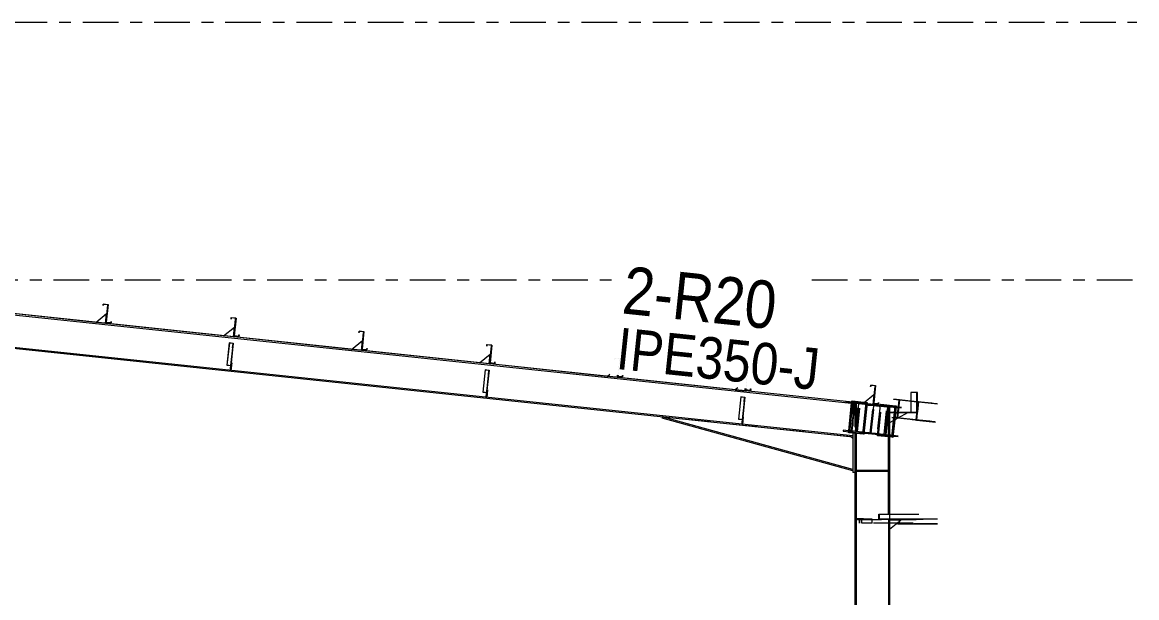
# Model space of a CAD drawing. Header units: millimetres. Extents: x -49 to 773, y -82 to 492.
# Drawn here: x 455.4 to 549.2, y 229.6 to 278 of the extents above; entities that cross this region are included whole.
import ezdxf

# ---------------------------------------------------------------- set-up
doc = ezdxf.new("R2010")
doc.units = ezdxf.units.MM
for name, pattern in [('XKITLINE00', [0]), ('XKITLINE02', [4, 2, -2]), ('XKITLINE03', [6, 3, -1, 1, -1])]:
    doc.linetypes.add(name, pattern=pattern)
for name, color, linetype, lineweight in [('Part', 2, 'Continuous', 0), ('PartMark', 7, 'Continuous', 0), ('S-grid', 1, 'Continuous', 0)]:
    doc.layers.add(name, color=color, linetype=linetype, lineweight=lineweight)
doc.styles.add('ARIAL', font='ARIAL.TTF')

# ---------------------------------------------------------------- blocks, each defined once
blk = doc.blocks.new('*A159')
at = {"layer": 'Part'}
blk.add_hatch(color=3, dxfattribs=at).paths.add_polyline_path([(524.76, 246.019), (524.768, 246.093), (526.19, 245.943), (526.182, 245.869), (525.502, 245.94), (525.255, 243.603), (525.935, 243.532), (525.927, 243.457), (524.506, 243.607), (524.514, 243.682), (525.194, 243.61), (525.44, 245.947)], flags=17)
blk = doc.blocks.new('*A160')
at = {"layer": 'Part'}
blk.add_hatch(color=3, dxfattribs=at).paths.add_polyline_path([(505.921, 248.18), (505.932, 248.289), (505.947, 248.288), (505.934, 248.163), (505.52, 248.207), (505.677, 249.701), (505.293, 249.741), (505.281, 249.632), (505.266, 249.633), (505.279, 249.758), (505.694, 249.714), (505.536, 248.221)], flags=17)
blk = doc.blocks.new('*A161')
at = {"layer": 'Part'}
blk.add_hatch(color=3, dxfattribs=at).paths.add_polyline_path([(472.801, 251.024), (472.804, 251.044), (473.135, 251.009), (473.093, 250.608), (473.076, 250.61), (473.116, 250.991)], flags=17)
blk = doc.blocks.new('*A162')
at = {"layer": 'Part'}
blk.add_hatch(color=3, dxfattribs=at).paths.add_polyline_path([(494.349, 248.752), (494.351, 248.772), (494.682, 248.737), (494.64, 248.335), (494.623, 248.337), (494.664, 248.718)], flags=17)
blk = doc.blocks.new('*A163')
at = {"layer": 'Part'}
blk.add_hatch(color=3, dxfattribs=at).paths.add_polyline_path([(516.694, 247.044), (516.706, 247.153), (516.721, 247.151), (516.708, 247.027), (516.293, 247.071), (516.451, 248.564), (516.066, 248.605), (516.055, 248.495), (516.04, 248.497), (516.053, 248.621), (516.467, 248.578), (516.31, 247.084)], flags=17)
blk = doc.blocks.new('*A164')
at = {"layer": 'Part'}
blk.add_hatch(color=3, dxfattribs=at).paths.add_polyline_path([(527.545, 236.588), (527.545, 236.201), (529.258, 236.201), (529.258, 235.784), (529.116, 235.784), (529.116, 235.799), (529.241, 235.799), (529.241, 236.186), (527.528, 236.186), (527.528, 236.603), (527.67, 236.603), (527.67, 236.588)], flags=17)
blk = doc.blocks.new('*A237')
at = {"layer": 'Part'}
blk.add_hatch(color=3, dxfattribs=at).paths.add_polyline_path([(526.61, 236.169), (526.61, 236.186), (526.96, 236.186), (526.96, 235.853), (526.943, 235.853), (526.943, 236.169)], flags=17)
blk = doc.blocks.new('*A279')
at = {"layer": 'Part'}
blk.add_hatch(color=3, dxfattribs=at).paths.add_polyline_path([(462.827, 252.725), (462.838, 252.835), (462.853, 252.833), (462.84, 252.709), (462.426, 252.753), (462.583, 254.246), (462.199, 254.287), (462.187, 254.177), (462.172, 254.179), (462.185, 254.303), (462.6, 254.259), (462.442, 252.766)], flags=17)
blk = doc.blocks.new('*A281')
at = {"layer": 'Part'}
blk.add_hatch(color=3, dxfattribs=at).paths.add_polyline_path([(495.147, 249.316), (495.159, 249.426), (495.174, 249.424), (495.161, 249.3), (494.746, 249.344), (494.904, 250.837), (494.519, 250.877), (494.508, 250.768), (494.493, 250.77), (494.506, 250.894), (494.92, 250.85), (494.763, 249.357)], flags=17)
blk = doc.blocks.new('*A284')
at = {"layer": 'Part'}
blk.add_hatch(color=3, dxfattribs=at).paths.add_polyline_path([(515.896, 246.479), (515.898, 246.499), (516.229, 246.464), (516.187, 246.063), (516.17, 246.064), (516.211, 246.446)], flags=17)
blk = doc.blocks.new('*A287')
at = {"layer": 'Part'}
blk.add_hatch(color=3, dxfattribs=at).paths.add_polyline_path([(462.827, 252.725), (462.838, 252.835), (462.853, 252.833), (462.84, 252.709), (462.426, 252.753), (462.583, 254.246), (462.199, 254.287), (462.187, 254.177), (462.172, 254.179), (462.185, 254.303), (462.6, 254.259), (462.442, 252.766)], flags=17)
blk = doc.blocks.new('*A289')
at = {"layer": 'Part'}
blk.add_hatch(color=3, dxfattribs=at).paths.add_polyline_path([(473.6, 251.589), (473.612, 251.698), (473.627, 251.697), (473.613, 251.573), (473.199, 251.616), (473.357, 253.11), (472.972, 253.15), (472.961, 253.041), (472.946, 253.042), (472.959, 253.167), (473.373, 253.123), (473.216, 251.63)], flags=17)
blk = doc.blocks.new('*A290')
at = {"layer": 'Part'}
blk.add_hatch(color=3, dxfattribs=at).paths.add_polyline_path([(473.6, 251.589), (473.612, 251.698), (473.627, 251.697), (473.613, 251.573), (473.199, 251.616), (473.357, 253.11), (472.972, 253.15), (472.961, 253.041), (472.946, 253.042), (472.959, 253.167), (473.373, 253.123), (473.216, 251.63)], flags=17)
blk = doc.blocks.new('*A294')
at = {"layer": 'Part'}
blk.add_hatch(color=3, dxfattribs=at).paths.add_polyline_path([(528.775, 246.264), (528.777, 246.281), (529.25, 246.231), (529.088, 244.698), (528.615, 244.747), (528.617, 244.764), (529.071, 244.716), (529.229, 246.216)], flags=17)
blk = doc.blocks.new('*A295')
at = {"layer": 'Part'}
blk.add_hatch(color=3, dxfattribs=at).paths.add_polyline_path([(527.468, 245.907), (527.48, 246.017), (527.494, 246.015), (527.481, 245.891), (527.067, 245.934), (527.224, 247.428), (526.84, 247.468), (526.828, 247.359), (526.813, 247.361), (526.827, 247.485), (527.241, 247.441), (527.083, 245.948)], flags=17)
blk = doc.blocks.new('*A296')
at = {"layer": 'Part'}
blk.add_hatch(color=3, dxfattribs=at).paths.add_polyline_path([(527.545, 236.588), (527.545, 236.201), (529.258, 236.201), (529.258, 235.784), (529.116, 235.784), (529.116, 235.799), (529.241, 235.799), (529.241, 236.186), (527.528, 236.186), (527.528, 236.603), (527.67, 236.603), (527.67, 236.588)], flags=17)
blk = doc.blocks.new('*A298')
at = {"layer": 'Part'}
blk.add_hatch(color=3, dxfattribs=at).paths.add_polyline_path([(516.694, 247.044), (516.706, 247.153), (516.721, 247.151), (516.708, 247.027), (516.293, 247.071), (516.451, 248.564), (516.066, 248.605), (516.055, 248.495), (516.04, 248.497), (516.053, 248.621), (516.467, 248.578), (516.31, 247.084)], flags=17)
blk = doc.blocks.new('*A299')
at = {"layer": 'Part'}
blk.add_hatch(color=3, dxfattribs=at).paths.add_polyline_path([(505.921, 248.18), (505.932, 248.289), (505.947, 248.288), (505.934, 248.163), (505.52, 248.207), (505.677, 249.701), (505.293, 249.741), (505.281, 249.632), (505.266, 249.633), (505.279, 249.758), (505.694, 249.714), (505.536, 248.221)], flags=17)
blk = doc.blocks.new('*A300')
at = {"layer": 'Part'}
blk.add_hatch(color=3, dxfattribs=at).paths.add_polyline_path([(495.147, 249.316), (495.159, 249.426), (495.174, 249.424), (495.161, 249.3), (494.746, 249.344), (494.904, 250.837), (494.519, 250.877), (494.508, 250.768), (494.493, 250.77), (494.506, 250.894), (494.92, 250.85), (494.763, 249.357)], flags=17)
blk = doc.blocks.new('*A301')
at = {"layer": 'Part'}
blk.add_hatch(color=3, dxfattribs=at).paths.add_polyline_path([(484.374, 250.453), (484.385, 250.562), (484.4, 250.561), (484.387, 250.436), (483.973, 250.48), (484.13, 251.973), (483.746, 252.014), (483.734, 251.904), (483.719, 251.906), (483.732, 252.03), (484.147, 251.987), (483.989, 250.493)], flags=17)
blk = doc.blocks.new('*A302')
at = {"layer": 'Part'}
blk.add_hatch(color=3, dxfattribs=at).paths.add_polyline_path([(484.374, 250.453), (484.385, 250.562), (484.4, 250.561), (484.387, 250.436), (483.973, 250.48), (484.13, 251.973), (483.746, 252.014), (483.734, 251.904), (483.719, 251.906), (483.732, 252.03), (484.147, 251.987), (483.989, 250.493)], flags=17)
blk = doc.blocks.new('*A1010')
at = {"layer": 'S-grid', "color": 1, "linetype": 'XKITLINE03', "lineweight": 0}
blk.add_line((316.464, 278.019), (549.236, 278.019), dxfattribs=at)
blk = doc.blocks.new('*A1011')
at = {"layer": 'S-grid', "color": 1, "linetype": 'XKITLINE03', "lineweight": 0}
for p, q in [((-10, 256.353), (505.59, 256.353)), ((521.88, 256.353), (549.236, 256.353))]:
    blk.add_line(p, q, dxfattribs=at)
blk = doc.blocks.new('*A1018')
at = {"layer": 'Part', "color": 2, "linetype": 'XKITLINE00', "lineweight": 0}
for p, q in [((462.533, 254.166), (462.375, 252.674)), ((462.574, 254.161), (462.533, 254.166)), ((462.417, 252.67), (462.375, 252.674)), ((462.426, 252.753), (462.417, 252.67))]:
    blk.add_line(p, q, dxfattribs=at)
at = {"layer": 'Part', "color": 7, "linetype": 'XKITLINE02', "lineweight": 0}
blk.add_line((462.426, 252.753), (462.574, 254.161), dxfattribs=at)
blk = doc.blocks.new('*A1022')
at = {"layer": 'Part', "color": 2, "linetype": 'XKITLINE00', "lineweight": 0}
for p, q in [((461.547, 252.762), (462.463, 253.503)), ((462.375, 252.674), (461.547, 252.762))]:
    blk.add_line(p, q, dxfattribs=at)
at = {"layer": 'Part', "color": 7, "linetype": 'XKITLINE02', "lineweight": 0}
blk.add_line((462.375, 252.674), (462.463, 253.503), dxfattribs=at)
blk = doc.blocks.new('*A1028')
at = {"layer": 'Part', "color": 2, "linetype": 'XKITLINE00', "lineweight": 0}
for p, q in [((524.76, 246.019), (524.768, 246.093)), ((525.44, 245.947), (524.76, 246.019)), ((526.19, 245.943), (524.768, 246.093)), ((525.44, 245.947), (525.194, 243.61)), ((525.255, 243.603), (525.502, 245.94)), ((526.353, 245.851), (525.502, 245.94)), ((525.587, 243.568), (525.834, 245.905)), ((526.182, 245.869), (526.19, 245.943)), ((526.361, 245.925), (526.19, 245.943)), ((526.353, 245.851), (526.361, 245.925)), ((524.514, 243.682), (524.506, 243.607)), ((524.506, 243.607), (526.099, 243.439)), ((525.194, 243.61), (524.514, 243.682)), ((526.107, 243.513), (525.255, 243.603)), ((525.927, 243.457), (525.935, 243.532)), ((526.099, 243.439), (526.107, 243.513))]:
    blk.add_line(p, q, dxfattribs=at)
at = {"layer": 'Part', "color": 7, "linetype": 'XKITLINE02', "lineweight": 0}
for p, q in [((525.267, 245.965), (525.274, 246.04)), ((525.502, 245.94), (525.44, 245.947)), ((525.54, 243.573), (525.786, 245.91)), ((525.012, 243.554), (525.02, 243.628)), ((525.194, 243.61), (525.255, 243.603)), ((526.099, 243.439), (525.927, 243.457))]:
    blk.add_line(p, q, dxfattribs=at)
blk = doc.blocks.new('*A1029')
at = {"layer": 'Part', "color": 2, "linetype": 'XKITLINE00', "lineweight": 0}
for p, q in [((505.52, 248.207), (505.532, 248.323)), ((505.934, 248.163), (505.52, 248.207)), ((505.547, 248.322), (505.536, 248.221)), ((505.536, 248.221), (505.921, 248.18)), ((505.921, 248.18), (505.932, 248.281)), ((505.932, 248.289), (505.947, 248.288)), ((505.932, 248.281), (505.932, 248.289)), ((505.946, 248.28), (505.934, 248.163)), ((505.947, 248.288), (505.946, 248.28))]:
    blk.add_line(p, q, dxfattribs=at)
blk = doc.blocks.new('*A1030')
at = {"layer": 'Part', "color": 2, "linetype": 'XKITLINE00', "lineweight": 0}
for p, q in [((473.306, 253.029), (473.149, 251.538)), ((473.348, 253.025), (473.306, 253.029)), ((473.199, 251.616), (473.19, 251.533)), ((473.19, 251.533), (473.149, 251.538))]:
    blk.add_line(p, q, dxfattribs=at)
at = {"layer": 'Part', "color": 7, "linetype": 'XKITLINE02', "lineweight": 0}
blk.add_line((473.199, 251.616), (473.348, 253.025), dxfattribs=at)
blk = doc.blocks.new('*A1031')
at = {"layer": 'Part', "color": 2, "linetype": 'XKITLINE00', "lineweight": 0}
for p, q in [((472.32, 251.625), (473.236, 252.367)), ((473.149, 251.538), (472.32, 251.625))]:
    blk.add_line(p, q, dxfattribs=at)
at = {"layer": 'Part', "color": 7, "linetype": 'XKITLINE02', "lineweight": 0}
blk.add_line((473.149, 251.538), (473.236, 252.367), dxfattribs=at)
blk = doc.blocks.new('*A1032')
at = {"layer": 'Part', "color": 7, "linetype": 'XKITLINE02', "lineweight": 0}
for p, q in [((472.96, 249.346), (472.894, 248.724)), ((472.907, 248.848), (472.949, 248.844)), ((472.935, 248.72), (473.001, 249.341)), ((473.001, 249.341), (472.96, 249.346)), ((472.894, 248.724), (472.935, 248.72))]:
    blk.add_line(p, q, dxfattribs=at)
blk = doc.blocks.new('*A1033')
at = {"layer": 'Part', "color": 2, "linetype": 'XKITLINE00', "lineweight": 0}
for p, q in [((472.894, 248.724), (472.931, 249.074)), ((473.001, 249.341), (472.935, 248.72)), ((472.96, 249.346), (473.001, 249.341))]:
    blk.add_line(p, q, dxfattribs=at)
at = {"layer": 'Part', "color": 7, "linetype": 'XKITLINE02', "lineweight": 0}
for p, q in [((472.907, 248.848), (472.949, 248.844)), ((472.931, 249.074), (472.96, 249.346)), ((472.935, 248.72), (472.894, 248.724))]:
    blk.add_line(p, q, dxfattribs=at)
blk = doc.blocks.new('*A1034')
at = {"layer": 'Part', "color": 2, "linetype": 'XKITLINE00', "lineweight": 0}
for p, q in [((484.08, 251.893), (483.923, 250.401)), ((484.121, 251.889), (484.08, 251.893)), ((483.964, 250.397), (483.923, 250.401)), ((483.973, 250.48), (483.964, 250.397))]:
    blk.add_line(p, q, dxfattribs=at)
at = {"layer": 'Part', "color": 7, "linetype": 'XKITLINE02', "lineweight": 0}
blk.add_line((483.973, 250.48), (484.121, 251.889), dxfattribs=at)
blk = doc.blocks.new('*A1035')
at = {"layer": 'Part', "color": 2, "linetype": 'XKITLINE00', "lineweight": 0}
for p, q in [((483.094, 250.489), (484.01, 251.23)), ((483.923, 250.401), (483.094, 250.489))]:
    blk.add_line(p, q, dxfattribs=at)
at = {"layer": 'Part', "color": 7, "linetype": 'XKITLINE02', "lineweight": 0}
blk.add_line((483.923, 250.401), (484.01, 251.23), dxfattribs=at)
blk = doc.blocks.new('*A1036')
at = {"layer": 'Part', "color": 7, "linetype": 'XKITLINE02', "lineweight": 0}
for p, q in [((472.804, 251.044), (472.605, 249.163)), ((473.116, 250.991), (472.893, 248.87)), ((472.909, 248.868), (473.135, 251.009)), ((472.605, 249.163), (472.92, 249.13)), ((472.607, 249.177), (472.938, 249.142)), ((472.893, 248.87), (472.909, 248.868))]:
    blk.add_line(p, q, dxfattribs=at)
blk = doc.blocks.new('*A1037')
at = {"layer": 'Part', "color": 2, "linetype": 'XKITLINE00', "lineweight": 0}
for p, q in [((472.801, 251.024), (472.605, 249.163)), ((472.801, 251.024), (472.804, 251.044)), ((473.116, 250.991), (472.801, 251.024)), ((472.804, 251.044), (473.135, 251.009)), ((473.135, 251.009), (472.931, 249.074)), ((473.076, 250.61), (473.116, 250.991)), ((473.076, 250.61), (472.893, 248.87)), ((473.076, 250.61), (473.093, 250.608)), ((472.605, 249.163), (472.92, 249.13)), ((472.893, 248.87), (472.909, 248.868))]:
    blk.add_line(p, q, dxfattribs=at)
at = {"layer": 'Part', "color": 7, "linetype": 'XKITLINE02', "lineweight": 0}
for p, q in [((472.607, 249.177), (472.938, 249.142)), ((472.909, 248.868), (472.931, 249.074))]:
    blk.add_line(p, q, dxfattribs=at)
blk = doc.blocks.new('*A1038')
at = {"layer": 'Part', "color": 2, "linetype": 'XKITLINE00', "lineweight": 0}
for p, q in [((494.853, 250.757), (494.696, 249.265)), ((494.895, 250.752), (494.853, 250.757)), ((494.738, 249.261), (494.696, 249.265)), ((494.746, 249.344), (494.738, 249.261))]:
    blk.add_line(p, q, dxfattribs=at)
at = {"layer": 'Part', "color": 7, "linetype": 'XKITLINE02', "lineweight": 0}
blk.add_line((494.746, 249.344), (494.895, 250.752), dxfattribs=at)
blk = doc.blocks.new('*A1039')
at = {"layer": 'Part', "color": 2, "linetype": 'XKITLINE00', "lineweight": 0}
for p, q in [((493.867, 249.352), (494.783, 250.094)), ((494.696, 249.265), (493.867, 249.352))]:
    blk.add_line(p, q, dxfattribs=at)
at = {"layer": 'Part', "color": 7, "linetype": 'XKITLINE02', "lineweight": 0}
blk.add_line((494.696, 249.265), (494.783, 250.094), dxfattribs=at)
blk = doc.blocks.new('*A1040')
at = {"layer": 'Part', "color": 2, "linetype": 'XKITLINE00', "lineweight": 0}
for p, q in [((494.349, 248.752), (494.351, 248.772)), ((494.351, 248.772), (494.682, 248.737)), ((494.349, 248.752), (494.152, 246.89)), ((494.664, 248.718), (494.349, 248.752)), ((494.623, 248.337), (494.44, 246.597)), ((494.682, 248.737), (494.478, 246.801)), ((494.623, 248.337), (494.664, 248.718)), ((494.64, 248.335), (494.623, 248.337)), ((494.152, 246.89), (494.467, 246.857)), ((494.44, 246.597), (494.456, 246.595))]:
    blk.add_line(p, q, dxfattribs=at)
at = {"layer": 'Part', "color": 7, "linetype": 'XKITLINE02', "lineweight": 0}
for p, q in [((494.154, 246.904), (494.485, 246.869)), ((494.478, 246.801), (494.456, 246.595))]:
    blk.add_line(p, q, dxfattribs=at)
blk = doc.blocks.new('*A1041')
at = {"layer": 'Part', "color": 7, "linetype": 'XKITLINE02', "lineweight": 0}
for p, q in [((494.351, 248.772), (494.152, 246.89)), ((494.664, 248.718), (494.44, 246.597)), ((494.456, 246.595), (494.682, 248.737)), ((494.152, 246.89), (494.467, 246.857)), ((494.154, 246.904), (494.485, 246.869)), ((494.44, 246.597), (494.456, 246.595))]:
    blk.add_line(p, q, dxfattribs=at)
blk = doc.blocks.new('*A1042')
at = {"layer": 'Part', "color": 7, "linetype": 'XKITLINE02', "lineweight": 0}
for p, q in [((494.507, 247.073), (494.441, 246.451)), ((494.483, 246.447), (494.548, 247.068)), ((494.548, 247.068), (494.507, 247.073)), ((494.441, 246.451), (494.483, 246.447)), ((494.454, 246.576), (494.496, 246.571))]:
    blk.add_line(p, q, dxfattribs=at)
blk = doc.blocks.new('*A1043')
at = {"layer": 'Part', "color": 7, "linetype": 'XKITLINE02', "lineweight": 0}
for p, q in [((494.478, 246.801), (494.507, 247.073)), ((494.483, 246.447), (494.441, 246.451)), ((494.454, 246.576), (494.496, 246.571))]:
    blk.add_line(p, q, dxfattribs=at)
at = {"layer": 'Part', "color": 2, "linetype": 'XKITLINE00', "lineweight": 0}
for p, q in [((494.548, 247.068), (494.483, 246.447)), ((494.507, 247.073), (494.548, 247.068)), ((494.441, 246.451), (494.478, 246.801))]:
    blk.add_line(p, q, dxfattribs=at)
blk = doc.blocks.new('*A1044')
at = {"layer": 'Part', "color": 2, "linetype": 'XKITLINE00', "lineweight": 0}
for p, q in [((516.293, 247.071), (516.306, 247.187)), ((516.708, 247.027), (516.293, 247.071)), ((516.321, 247.185), (516.31, 247.084)), ((516.31, 247.084), (516.694, 247.044)), ((516.694, 247.044), (516.705, 247.145)), ((516.705, 247.145), (516.706, 247.153)), ((516.706, 247.153), (516.721, 247.151)), ((516.72, 247.143), (516.708, 247.027)), ((516.721, 247.151), (516.72, 247.143))]:
    blk.add_line(p, q, dxfattribs=at)
blk = doc.blocks.new('*A1045')
at = {"layer": 'Part', "color": 2, "linetype": 'XKITLINE00', "lineweight": 0}
for p, q in [((505.491, 248.328), (505.47, 248.129)), ((505.511, 248.124), (505.47, 248.129)), ((505.52, 248.207), (505.511, 248.124))]:
    blk.add_line(p, q, dxfattribs=at)
at = {"layer": 'Part', "color": 7, "linetype": 'XKITLINE02', "lineweight": 0}
blk.add_line((505.52, 248.207), (505.532, 248.323), dxfattribs=at)
blk = doc.blocks.new('*A1046')
at = {"layer": 'Part', "color": 2, "linetype": 'XKITLINE00', "lineweight": 0}
for p, q in [((504.641, 248.216), (504.861, 248.394)), ((505.47, 248.129), (504.641, 248.216))]:
    blk.add_line(p, q, dxfattribs=at)
at = {"layer": 'Part', "color": 7, "linetype": 'XKITLINE02', "lineweight": 0}
blk.add_line((505.47, 248.129), (505.491, 248.328), dxfattribs=at)
blk = doc.blocks.new('*A1047')
at = {"layer": 'Part', "color": 2, "linetype": 'XKITLINE00', "lineweight": 0}
for p, q in [((516.264, 247.191), (516.243, 246.992)), ((516.293, 247.071), (516.285, 246.988))]:
    blk.add_line(p, q, dxfattribs=at)
at = {"layer": 'Part', "color": 7, "linetype": 'XKITLINE02', "lineweight": 0}
for p, q in [((516.285, 246.988), (516.243, 246.992)), ((516.293, 247.071), (516.306, 247.187))]:
    blk.add_line(p, q, dxfattribs=at)
blk = doc.blocks.new('*A1048')
at = {"layer": 'Part', "color": 2, "linetype": 'XKITLINE00', "lineweight": 0}
blk.add_line((515.634, 247.258), (515.414, 247.08), dxfattribs=at)
at = {"layer": 'Part', "color": 7, "linetype": 'XKITLINE02', "lineweight": 0}
for p, q in [((515.414, 247.08), (516.243, 246.992)), ((516.243, 246.992), (516.264, 247.191))]:
    blk.add_line(p, q, dxfattribs=at)
blk = doc.blocks.new('*A1049')
at = {"layer": 'Part', "color": 2, "linetype": 'XKITLINE00', "lineweight": 0}
for p, q in [((527.174, 247.348), (527.017, 245.856)), ((527.216, 247.343), (527.174, 247.348)), ((527.067, 245.934), (527.058, 245.852))]:
    blk.add_line(p, q, dxfattribs=at)
at = {"layer": 'Part', "color": 7, "linetype": 'XKITLINE02', "lineweight": 0}
for p, q in [((527.067, 245.934), (527.216, 247.343)), ((527.058, 245.852), (527.017, 245.856))]:
    blk.add_line(p, q, dxfattribs=at)
blk = doc.blocks.new('*A1050')
at = {"layer": 'Part', "color": 7, "linetype": 'XKITLINE02', "lineweight": 0}
for p, q in [((526.188, 245.943), (526.28, 246.018)), ((527.104, 246.685), (527.017, 245.856)), ((527.017, 245.856), (526.188, 245.943))]:
    blk.add_line(p, q, dxfattribs=at)
at = {"layer": 'Part', "color": 2, "linetype": 'XKITLINE00', "lineweight": 0}
blk.add_line((526.28, 246.018), (527.104, 246.685), dxfattribs=at)
blk = doc.blocks.new('*A1051')
at = {"layer": 'Part', "color": 7, "linetype": 'XKITLINE02', "lineweight": 0}
for p, q in [((530.482, 246.106), (530.481, 246.089)), ((530.481, 246.089), (530.829, 246.053)), ((531.973, 245.937), (530.481, 246.089)), ((530.758, 246.077), (530.482, 246.106)), ((530.758, 246.078), (530.482, 246.106)), ((530.829, 246.053), (530.672, 244.553)), ((532.428, 245.89), (530.829, 246.053)), ((530.758, 245.238), (530.748, 245.143)), ((530.324, 244.589), (530.322, 244.573)), ((530.684, 244.535), (530.322, 244.573)), ((530.322, 244.573), (531.814, 244.421)), ((530.672, 244.553), (530.324, 244.589)), ((531.815, 244.437), (530.324, 244.589)), ((532.27, 244.39), (530.672, 244.553))]:
    blk.add_line(p, q, dxfattribs=at)
at = {"layer": 'Part', "color": 2, "linetype": 'XKITLINE00', "lineweight": 0}
for p, q in [((531.975, 245.954), (530.758, 246.078)), ((530.845, 246.068), (530.758, 246.077)), ((530.845, 246.068), (530.758, 245.238)), ((530.845, 246.068), (532.449, 245.904)), ((530.748, 245.143), (530.685, 244.534)), ((530.685, 244.534), (530.684, 244.535)), ((530.685, 244.534), (532.287, 244.371))]:
    blk.add_line(p, q, dxfattribs=at)
blk = doc.blocks.new('*A1052')
at = {"layer": 'Part', "color": 2, "linetype": 'XKITLINE00', "lineweight": 0}
for p, q in [((527.528, 236.186), (527.528, 236.603)), ((527.528, 236.603), (530.878, 236.603)), ((530.878, 236.588), (527.545, 236.588)), ((527.545, 236.588), (527.545, 236.201)), ((527.67, 236.588), (527.67, 236.603)), ((527.528, 236.186), (529.241, 236.186)), ((532.466, 236.201), (527.545, 236.201)), ((529.116, 235.784), (529.116, 235.799)), ((529.241, 235.799), (529.116, 235.799)), ((532.466, 235.784), (529.116, 235.784)), ((529.241, 235.799), (529.241, 236.186)), ((529.258, 235.784), (529.258, 236.201))]:
    blk.add_line(p, q, dxfattribs=at)
at = {"layer": 'Part', "color": 7, "linetype": 'XKITLINE02', "lineweight": 0}
for p, q in [((529.241, 236.186), (532.449, 236.186)), ((532.449, 235.799), (529.241, 235.799))]:
    blk.add_line(p, q, dxfattribs=at)
blk = doc.blocks.new('*A1055')
at = {"layer": 'Part', "color": 7, "linetype": 'XKITLINE02', "lineweight": 0}
for p, q in [((527.808, 245.697), (527.816, 245.772)), ((528.968, 245.575), (527.808, 245.697)), ((528.976, 245.649), (527.816, 245.772)), ((528.082, 243.305), (528.328, 245.642)), ((528.129, 243.3), (528.375, 245.637)), ((528.895, 245.582), (528.903, 245.657)), ((529.402, 245.529), (529.159, 245.555)), ((529.41, 245.604), (529.167, 245.629)), ((527.562, 243.36), (527.554, 243.285)), ((528.713, 243.163), (527.554, 243.285)), ((528.721, 243.238), (527.562, 243.36)), ((528.641, 243.171), (528.649, 243.245))]:
    blk.add_line(p, q, dxfattribs=at)
at = {"layer": 'Part', "color": 2, "linetype": 'XKITLINE00', "lineweight": 0}
for p, q in [((529.159, 245.555), (528.968, 245.575)), ((529.167, 245.629), (528.976, 245.649)), ((529.147, 243.117), (528.713, 243.163)), ((529.155, 243.192), (528.721, 243.238))]:
    blk.add_line(p, q, dxfattribs=at)
blk = doc.blocks.new('*A1308')
at = {"layer": 'Part', "color": 7, "linetype": 'XKITLINE02', "lineweight": 0}
for p, q in [((527.615, 245.793), (527.344, 243.224)), ((527.404, 243.217), (527.684, 245.869)), ((528.796, 245.184), (528.722, 244.48)), ((528.857, 245.184), (528.787, 244.516)), ((528.417, 243.111), (527.344, 243.224))]:
    blk.add_line(p, q, dxfattribs=at)
at = {"layer": 'Part', "color": 2, "linetype": 'XKITLINE00', "lineweight": 0}
for p, q in [((527.624, 245.876), (527.615, 245.793)), ((527.624, 245.876), (528.916, 245.739)), ((528.856, 245.746), (528.796, 245.184)), ((528.916, 245.739), (528.857, 245.184)), ((528.722, 244.48), (528.576, 243.094)), ((528.787, 244.516), (528.636, 243.087)), ((528.636, 243.087), (528.417, 243.111))]:
    blk.add_line(p, q, dxfattribs=at)
blk = doc.blocks.new('*A1309')
at = {"layer": 'Part', "color": 7, "linetype": 'XKITLINE02', "lineweight": 0}
for p, q in [((526.8, 245.879), (526.793, 245.804)), ((526.793, 245.804), (528.418, 245.633)), ((528.425, 245.707), (526.8, 245.879)), ((526.82, 243.438), (527.061, 245.726)), ((526.881, 243.432), (527.123, 245.719)), ((527.529, 245.676), (527.061, 245.726)), ((527.473, 245.732), (527.467, 245.683)), ((527.534, 245.726), (527.529, 245.676)), ((527.68, 245.711), (527.688, 245.785)), ((527.953, 243.319), (528.2, 245.656)), ((528.247, 245.651), (528, 243.314)), ((528.214, 245.654), (528.222, 245.729)), ((526.132, 243.435), (526.14, 243.51)), ((528.417, 243.194), (526.132, 243.435)), ((528.417, 243.27), (526.14, 243.51)), ((527.425, 243.299), (527.433, 243.374)), ((527.553, 243.285), (527.561, 243.36))]:
    blk.add_line(p, q, dxfattribs=at)
at = {"layer": 'Part', "color": 2, "linetype": 'XKITLINE00', "lineweight": 0}
for p, q in [((528.767, 245.596), (528.418, 245.633)), ((528.774, 245.671), (528.425, 245.707)), ((528.767, 245.596), (528.774, 245.671)), ((528.52, 243.259), (528.417, 243.27)), ((528.512, 243.184), (528.417, 243.194)), ((528.512, 243.184), (528.52, 243.259))]:
    blk.add_line(p, q, dxfattribs=at)
blk = doc.blocks.new('*A1310')
at = {"layer": 'Part', "color": 7, "linetype": 'XKITLINE02', "lineweight": 0}
for p, q in [((525.395, 245.952), (525.403, 246.026)), ((526.555, 245.829), (525.395, 245.952)), ((526.562, 245.904), (525.403, 246.026)), ((525.947, 245.893), (525.955, 245.968)), ((525.669, 243.56), (525.915, 245.897)), ((525.716, 243.555), (525.962, 245.892)), ((526.482, 245.837), (526.49, 245.912)), ((526.622, 245.772), (526.627, 245.822)), ((526.684, 245.765), (526.622, 245.772)), ((526.787, 243.442), (527.029, 245.729)), ((525.149, 243.615), (525.141, 243.54)), ((525.141, 243.54), (526.3, 243.418)), ((526.308, 243.492), (525.149, 243.615)), ((526.1, 243.439), (526.107, 243.513)), ((526.228, 243.425), (526.236, 243.5))]:
    blk.add_line(p, q, dxfattribs=at)
at = {"layer": 'Part', "color": 2, "linetype": 'XKITLINE00', "lineweight": 0}
for p, q in [((527.369, 245.743), (526.555, 245.829)), ((527.377, 245.818), (526.562, 245.904)), ((526.684, 245.765), (526.689, 245.815)), ((527.09, 245.723), (526.684, 245.765)), ((526.849, 243.435), (527.09, 245.723)), ((527.369, 245.743), (527.377, 245.818)), ((527.521, 243.289), (526.3, 243.418)), ((527.529, 243.363), (526.308, 243.492)), ((527.529, 243.363), (527.521, 243.289))]:
    blk.add_line(p, q, dxfattribs=at)
blk = doc.blocks.new('*A1311')
at = {"layer": 'Part', "color": 2, "linetype": 'XKITLINE00', "lineweight": 0}
for p, q in [((526.217, 236.228), (525.592, 236.228)), ((525.889, 236.186), (525.592, 236.186)), ((526.217, 236.186), (526.217, 236.228))]:
    blk.add_line(p, q, dxfattribs=at)
at = {"layer": 'Part', "color": 7, "linetype": 'XKITLINE02', "lineweight": 0}
for p, q in [((525.592, 236.186), (525.592, 236.228)), ((525.717, 236.186), (525.717, 236.228)), ((526.217, 236.186), (525.889, 236.186))]:
    blk.add_line(p, q, dxfattribs=at)
blk = doc.blocks.new('*A1312')
at = {"layer": 'Part', "color": 7, "linetype": 'XKITLINE02', "lineweight": 0}
for p, q in [((526.217, 236.228), (525.592, 236.228)), ((525.592, 236.228), (525.592, 236.186)), ((525.592, 236.186), (526.217, 236.186)), ((525.717, 236.186), (525.717, 236.228)), ((526.217, 236.186), (526.217, 236.228))]:
    blk.add_line(p, q, dxfattribs=at)
blk = doc.blocks.new('*A1313')
at = {"layer": 'Part', "color": 2, "linetype": 'XKITLINE00', "lineweight": 0}
for p, q in [((525.77, 236.186), (525.77, 236.169)), ((525.77, 236.169), (526.61, 236.169)), ((526.96, 236.186), (525.889, 236.186)), ((526.071, 235.853), (526.071, 236.169)), ((526.96, 235.853), (526.071, 235.853)), ((526.61, 236.169), (526.61, 236.186)), ((526.943, 236.169), (526.61, 236.169)), ((526.943, 235.853), (526.943, 236.169)), ((526.96, 235.853), (526.96, 236.186))]:
    blk.add_line(p, q, dxfattribs=at)
at = {"layer": 'Part', "color": 7, "linetype": 'XKITLINE02', "lineweight": 0}
for p, q in [((525.889, 236.186), (525.77, 236.186)), ((526.087, 235.853), (526.087, 236.186))]:
    blk.add_line(p, q, dxfattribs=at)
blk = doc.blocks.new('*A1314')
at = {"layer": 'Part', "color": 7, "linetype": 'XKITLINE02', "lineweight": 0}
for p, q in [((525.727, 236.186), (525.727, 236.169)), ((530.408, 236.186), (525.727, 236.186)), ((525.727, 236.169), (530.376, 236.169)), ((525.891, 235.853), (525.891, 236.169)), ((529.057, 235.853), (525.891, 235.853)), ((525.9, 235.853), (525.9, 236.186)), ((530.408, 235.853), (529.241, 235.853))]:
    blk.add_line(p, q, dxfattribs=at)
at = {"layer": 'Part', "color": 2, "linetype": 'XKITLINE00', "lineweight": 0}
blk.add_line((529.241, 235.853), (529.057, 235.853), dxfattribs=at)
blk = doc.blocks.new('*A1315')
at = {"layer": 'Part', "color": 7, "linetype": 'XKITLINE02', "lineweight": 0}
for p, q in [((530.648, 236.186), (528.417, 236.186)), ((528.417, 236.186), (528.417, 236.144)), ((528.417, 236.186), (528.417, 236.144)), ((530.648, 236.144), (529.241, 236.144)), ((529.271, 236.144), (529.271, 236.186)), ((530.124, 236.144), (530.124, 236.186)), ((530.648, 236.144), (530.648, 236.186))]:
    blk.add_line(p, q, dxfattribs=at)
at = {"layer": 'Part', "color": 2, "linetype": 'XKITLINE00', "lineweight": 0}
for p, q in [((528.417, 236.144), (529.241, 236.144)), ((528.992, 236.144), (528.992, 236.186))]:
    blk.add_line(p, q, dxfattribs=at)
blk = doc.blocks.new('*A1316')
at = {"layer": 'Part', "color": 7, "linetype": 'XKITLINE02', "lineweight": 0}
for p, q in [((528.417, 236.144), (528.417, 235.311)), ((529.402, 236.144), (528.417, 236.144)), ((529.241, 236.008), (529.402, 236.144))]:
    blk.add_line(p, q, dxfattribs=at)
at = {"layer": 'Part', "color": 2, "linetype": 'XKITLINE00', "lineweight": 0}
blk.add_line((529.241, 236.008), (528.417, 235.311), dxfattribs=at)
blk = doc.blocks.new('*A1317')
at = {"layer": 'Part', "color": 7, "linetype": 'XKITLINE02', "lineweight": 0}
for p, q in [((525.317, 246.119), (525.317, 243.438)), ((525.317, 246.119), (525.321, 246.119)), ((525.321, 246.119), (525.317, 246.119)), ((525.483, 246.102), (525.483, 243.42))]:
    blk.add_line(p, q, dxfattribs=at)
at = {"layer": 'Part', "color": 2, "linetype": 'XKITLINE00', "lineweight": 0}
for p, q in [((525.321, 246.119), (525.483, 246.119)), ((525.483, 246.119), (525.483, 246.102)), ((525.317, 243.438), (525.317, 240.119)), ((525.483, 243.42), (525.483, 240.119)), ((525.483, 240.119), (525.317, 240.119))]:
    blk.add_line(p, q, dxfattribs=at)
blk = doc.blocks.new('*A1318')
at = {"layer": 'Part', "color": 7, "linetype": 'XKITLINE02', "lineweight": 0}
for p, q in [((528.325, 240.302), (525.592, 240.302)), ((525.592, 240.302), (525.592, 240.218)), ((528.325, 240.218), (525.592, 240.218)), ((525.717, 240.218), (525.717, 240.302)), ((528.2, 240.218), (528.2, 240.302)), ((528.325, 240.218), (528.325, 240.302))]:
    blk.add_line(p, q, dxfattribs=at)
blk = doc.blocks.new('*A1319')
at = {"layer": 'Part', "color": 2, "linetype": 'XKITLINE00', "lineweight": 0}
for p, q in [((528.325, 240.302), (525.592, 240.302)), ((528.325, 240.218), (525.592, 240.218))]:
    blk.add_line(p, q, dxfattribs=at)
at = {"layer": 'Part', "color": 7, "linetype": 'XKITLINE02', "lineweight": 0}
for p, q in [((525.592, 240.218), (525.592, 240.302)), ((525.717, 240.218), (525.717, 240.302)), ((528.2, 240.218), (528.2, 240.302)), ((528.325, 240.218), (528.325, 240.302))]:
    blk.add_line(p, q, dxfattribs=at)
blk = doc.blocks.new('*A1320')
at = {"layer": 'Part', "color": 7, "linetype": 'XKITLINE02', "lineweight": 0}
for p, q in [((525.5, 245.932), (525.509, 246.015)), ((525.509, 246.015), (527.377, 245.818)), ((526.688, 245.807), (525.5, 245.932))]:
    blk.add_line(p, q, dxfattribs=at)
at = {"layer": 'Part', "color": 2, "linetype": 'XKITLINE00', "lineweight": 0}
for p, q in [((528.417, 245.625), (526.688, 245.807)), ((528.425, 245.707), (527.377, 245.818)), ((528.417, 245.625), (528.425, 245.707))]:
    blk.add_line(p, q, dxfattribs=at)
blk = doc.blocks.new('*A1321')
at = {"layer": 'Part', "color": 2, "linetype": 'XKITLINE00', "lineweight": 0}
for p, q in [((530.758, 246.847), (530.198, 246.847)), ((530.198, 246.847), (530.198, 245.184)), ((530.235, 245.184), (530.235, 246.847)), ((530.758, 245.184), (530.758, 246.847)), ((530.198, 245.184), (530.758, 245.184))]:
    blk.add_line(p, q, dxfattribs=at)
at = {"layer": 'Part', "color": 7, "linetype": 'XKITLINE02', "lineweight": 0}
blk.add_line((530.722, 245.184), (530.722, 246.847), dxfattribs=at)
blk = doc.blocks.new('*A1322')
at = {"layer": 'Part', "color": 7, "linetype": 'XKITLINE02', "lineweight": 0}
for p, q in [((528.408, 245.143), (528.408, 244.309)), ((529.938, 245.143), (528.408, 245.143)), ((529.938, 245.143), (529.116, 244.695)), ((528.417, 244.314), (528.408, 244.309))]:
    blk.add_line(p, q, dxfattribs=at)
at = {"layer": 'Part', "color": 2, "linetype": 'XKITLINE00', "lineweight": 0}
blk.add_line((529.116, 244.695), (528.417, 244.314), dxfattribs=at)
blk = doc.blocks.new('*A1323')
at = {"layer": 'Part', "color": 7, "linetype": 'XKITLINE02', "lineweight": 0}
for p, q in [((528.408, 245.184), (528.408, 245.143)), ((528.417, 245.184), (528.408, 245.184)), ((528.417, 245.143), (528.408, 245.143)), ((530.108, 245.143), (529.116, 245.143)), ((530.111, 245.184), (529.12, 245.184)), ((529.271, 245.143), (529.271, 245.184))]:
    blk.add_line(p, q, dxfattribs=at)
at = {"layer": 'Part', "color": 2, "linetype": 'XKITLINE00', "lineweight": 0}
for p, q in [((529.12, 245.184), (528.417, 245.184)), ((529.116, 245.143), (528.417, 245.143)), ((528.992, 245.143), (528.992, 245.184)), ((530.758, 245.143), (530.108, 245.143)), ((530.758, 245.184), (530.111, 245.184)), ((530.235, 245.143), (530.235, 245.184)), ((530.758, 245.143), (530.758, 245.184))]:
    blk.add_line(p, q, dxfattribs=at)
blk = doc.blocks.new('*A1458')
at = {"layer": 'Part', "color": 2, "linetype": 'XKITLINE00', "lineweight": 0}
for p, q in [((462.172, 254.179), (462.185, 254.303)), ((462.187, 254.177), (462.172, 254.179)), ((462.185, 254.303), (462.6, 254.259)), ((462.199, 254.287), (462.187, 254.177)), ((462.583, 254.246), (462.199, 254.287)), ((462.426, 252.753), (462.583, 254.246)), ((462.6, 254.259), (462.442, 252.766)), ((462.84, 252.709), (462.426, 252.753)), ((462.442, 252.766), (462.827, 252.725)), ((462.827, 252.725), (462.838, 252.835)), ((462.838, 252.835), (462.853, 252.833)), ((462.853, 252.833), (462.84, 252.709))]:
    blk.add_line(p, q, dxfattribs=at)
blk = doc.blocks.new('*A1460')
at = {"layer": 'Part', "color": 2, "linetype": 'XKITLINE00', "lineweight": 0}
for p, q in [((430.526, 255.941), (525.192, 245.956)), ((524.768, 246.093), (430.627, 256.022)), ((461.547, 252.762), (451.643, 253.806)), ((525.317, 243.102), (431.033, 253.047)), ((525.317, 243.195), (431.043, 253.138)), ((472.32, 251.625), (462.417, 252.67)), ((483.094, 250.489), (473.19, 251.533)), ((493.867, 249.352), (483.964, 250.397)), ((504.641, 248.216), (494.738, 249.261)), ((515.414, 247.08), (505.511, 248.124)), ((524.768, 246.093), (516.285, 246.988))]:
    blk.add_line(p, q, dxfattribs=at)
at = {"layer": 'Part', "color": 7, "linetype": 'XKITLINE02', "lineweight": 0}
for p, q in [((462.417, 252.67), (461.547, 252.762)), ((473.19, 251.533), (472.32, 251.625)), ((483.964, 250.397), (483.094, 250.489)), ((494.738, 249.261), (493.867, 249.352)), ((505.511, 248.124), (504.641, 248.216)), ((516.285, 246.988), (515.414, 247.08)), ((525.317, 246.035), (524.768, 246.093)), ((525.317, 246.035), (524.768, 246.093)), ((525.317, 245.943), (525.192, 245.956)), ((525.317, 246.035), (525.317, 243.102))]:
    blk.add_line(p, q, dxfattribs=at)
blk = doc.blocks.new('*A1462')
at = {"layer": 'Part', "color": 2, "linetype": 'XKITLINE00', "lineweight": 0}
for p, q in [((494.493, 250.77), (494.506, 250.894)), ((494.508, 250.768), (494.493, 250.77)), ((494.506, 250.894), (494.92, 250.85)), ((494.519, 250.877), (494.508, 250.768)), ((494.904, 250.837), (494.519, 250.877)), ((494.746, 249.344), (494.904, 250.837)), ((494.92, 250.85), (494.763, 249.357)), ((495.161, 249.3), (494.746, 249.344)), ((494.763, 249.357), (495.147, 249.316)), ((495.147, 249.316), (495.159, 249.426)), ((495.159, 249.426), (495.174, 249.424)), ((495.174, 249.424), (495.161, 249.3))]:
    blk.add_line(p, q, dxfattribs=at)
blk = doc.blocks.new('*A1475')
at = {"layer": 'Part', "color": 7, "linetype": 'XKITLINE02', "lineweight": 0}
for p, q in [((525.5, 245.932), (525.5, 243.418)), ((528.325, 245.634), (525.5, 245.932)), ((525.592, 245.922), (525.592, 243.409)), ((528.325, 240.218), (528.325, 236.186)), ((528.417, 236.603), (528.417, 236.186)), ((528.325, 225.769), (528.325, 225.353)), ((528.417, 225.769), (528.417, 225.353)), ((528.325, 214.936), (528.325, 214.519)), ((528.417, 214.936), (528.417, 214.519)), ((528.417, 181.311), (525.5, 181.311))]:
    blk.add_line(p, q, dxfattribs=at)
at = {"layer": 'Part', "color": 2, "linetype": 'XKITLINE00', "lineweight": 0}
for p, q in [((528.417, 245.625), (528.325, 245.634)), ((528.325, 236.603), (528.325, 245.634)), ((528.417, 245.625), (528.417, 236.603)), ((525.5, 243.418), (525.5, 181.311)), ((525.592, 243.409), (525.592, 181.311)), ((528.325, 236.186), (528.325, 225.769)), ((528.417, 236.186), (528.417, 225.769)), ((528.325, 225.353), (528.325, 214.936)), ((528.417, 225.353), (528.417, 214.936)), ((528.325, 214.519), (528.325, 181.311)), ((528.417, 214.519), (528.417, 181.311))]:
    blk.add_line(p, q, dxfattribs=at)
blk = doc.blocks.new('*A1477')
at = {"layer": 'Part', "color": 2, "linetype": 'XKITLINE00', "lineweight": 0}
for p, q in [((509.276, 244.794), (509.251, 244.706)), ((525.317, 240.269), (509.251, 244.706)), ((525.317, 240.364), (509.276, 244.794)), ((525.317, 242.981), (525.196, 243.115))]:
    blk.add_line(p, q, dxfattribs=at)
at = {"layer": 'Part', "color": 7, "linetype": 'XKITLINE02', "lineweight": 0}
for p, q in [((525.196, 243.115), (509.276, 244.794)), ((525.317, 242.981), (525.317, 240.269))]:
    blk.add_line(p, q, dxfattribs=at)
blk = doc.blocks.new('*A1486')
at = {"layer": 'Part', "color": 2, "linetype": 'XKITLINE00', "lineweight": 0}
for p, q in [((515.988, 244.179), (516.025, 244.528)), ((516.095, 244.796), (516.03, 244.174)), ((516.054, 244.8), (516.095, 244.796))]:
    blk.add_line(p, q, dxfattribs=at)
at = {"layer": 'Part', "color": 7, "linetype": 'XKITLINE02', "lineweight": 0}
for p, q in [((516.03, 244.174), (515.988, 244.179)), ((516.001, 244.303), (516.043, 244.298)), ((516.025, 244.528), (516.054, 244.8))]:
    blk.add_line(p, q, dxfattribs=at)
blk = doc.blocks.new('*A1487')
at = {"layer": 'Part', "color": 7, "linetype": 'XKITLINE02', "lineweight": 0}
for p, q in [((516.054, 244.8), (515.988, 244.179)), ((515.988, 244.179), (516.03, 244.174)), ((516.001, 244.303), (516.043, 244.298)), ((516.03, 244.174), (516.095, 244.796)), ((516.095, 244.796), (516.054, 244.8))]:
    blk.add_line(p, q, dxfattribs=at)
blk = doc.blocks.new('*A1488')
at = {"layer": 'Part', "color": 7, "linetype": 'XKITLINE02', "lineweight": 0}
for p, q in [((515.898, 246.499), (515.699, 244.618)), ((516.211, 246.446), (515.987, 244.324)), ((516.004, 244.323), (516.229, 246.464)), ((515.699, 244.618), (516.014, 244.584)), ((515.701, 244.631), (516.032, 244.596)), ((515.987, 244.324), (516.004, 244.323))]:
    blk.add_line(p, q, dxfattribs=at)
blk = doc.blocks.new('*A1489')
at = {"layer": 'Part', "color": 2, "linetype": 'XKITLINE00', "lineweight": 0}
for p, q in [((515.896, 246.479), (515.699, 244.618)), ((515.896, 246.479), (515.898, 246.499)), ((516.211, 246.446), (515.896, 246.479)), ((515.898, 246.499), (516.229, 246.464)), ((516.17, 246.064), (515.987, 244.324)), ((516.229, 246.464), (516.025, 244.528)), ((516.17, 246.064), (516.211, 246.446)), ((516.17, 246.064), (516.187, 246.063)), ((515.699, 244.618), (516.014, 244.584)), ((515.987, 244.324), (516.004, 244.323))]:
    blk.add_line(p, q, dxfattribs=at)
at = {"layer": 'Part', "color": 7, "linetype": 'XKITLINE02', "lineweight": 0}
for p, q in [((515.701, 244.631), (516.032, 244.596)), ((516.004, 244.323), (516.025, 244.528))]:
    blk.add_line(p, q, dxfattribs=at)
blk = doc.blocks.new('*A1490')
at = {"layer": 'Part', "color": 2, "linetype": 'XKITLINE00', "lineweight": 0}
for p, q in [((525.194, 245.973), (524.948, 243.636)), ((525.211, 246.13), (525.202, 246.047)), ((526.503, 245.994), (525.211, 246.13)), ((526.163, 243.348), (526.442, 246)), ((526.223, 243.342), (526.503, 245.994)), ((524.94, 243.561), (524.931, 243.478)), ((526.223, 243.342), (524.931, 243.478))]:
    blk.add_line(p, q, dxfattribs=at)
at = {"layer": 'Part', "color": 7, "linetype": 'XKITLINE02', "lineweight": 0}
for p, q in [((524.991, 243.472), (525.271, 246.124)), ((525.202, 246.047), (525.194, 245.973)), ((524.948, 243.636), (524.94, 243.561))]:
    blk.add_line(p, q, dxfattribs=at)
blk = doc.blocks.new('*A1491')
at = {"layer": 'Part', "color": 7, "linetype": 'XKITLINE02', "lineweight": 0}
for p, q in [((525.279, 246.123), (524.999, 243.471)), ((525.06, 243.465), (525.339, 246.117)), ((526.503, 245.994), (525.279, 246.123)), ((526.223, 243.342), (524.999, 243.471))]:
    blk.add_line(p, q, dxfattribs=at)
at = {"layer": 'Part', "color": 2, "linetype": 'XKITLINE00', "lineweight": 0}
for p, q in [((526.231, 243.341), (526.511, 245.993)), ((526.291, 243.335), (526.571, 245.987)), ((526.571, 245.987), (526.503, 245.994)), ((526.291, 243.335), (526.223, 243.342))]:
    blk.add_line(p, q, dxfattribs=at)
blk = doc.blocks.new('*A1492')
at = {"layer": 'Part', "color": 7, "linetype": 'XKITLINE02', "lineweight": 0}
for p, q in [((527.412, 243.217), (527.692, 245.869)), ((527.473, 243.21), (527.753, 245.862)), ((527.692, 245.869), (528.916, 245.739)), ((528.866, 245.184), (528.795, 244.52)), ((528.927, 245.184), (528.86, 244.555)), ((528.636, 243.087), (527.412, 243.217))]:
    blk.add_line(p, q, dxfattribs=at)
at = {"layer": 'Part', "color": 2, "linetype": 'XKITLINE00', "lineweight": 0}
for p, q in [((528.924, 245.739), (528.866, 245.184)), ((528.916, 245.739), (528.984, 245.732)), ((528.984, 245.732), (528.927, 245.184)), ((528.795, 244.52), (528.644, 243.087)), ((528.86, 244.555), (528.705, 243.08)), ((528.705, 243.08), (528.636, 243.087))]:
    blk.add_line(p, q, dxfattribs=at)
blk = doc.blocks.new('*A1495')
at = {"layer": 'Part', "color": 2, "linetype": 'XKITLINE00', "lineweight": 0}
for p, q in [((462.172, 254.179), (462.185, 254.303)), ((462.187, 254.177), (462.172, 254.179)), ((462.185, 254.303), (462.6, 254.259)), ((462.199, 254.287), (462.187, 254.177)), ((462.583, 254.246), (462.199, 254.287)), ((462.426, 252.753), (462.583, 254.246)), ((462.6, 254.259), (462.442, 252.766)), ((462.84, 252.709), (462.426, 252.753)), ((462.442, 252.766), (462.827, 252.725)), ((462.827, 252.725), (462.838, 252.835)), ((462.838, 252.835), (462.853, 252.833)), ((462.853, 252.833), (462.84, 252.709))]:
    blk.add_line(p, q, dxfattribs=at)
blk = doc.blocks.new('*A1497')
at = {"layer": 'Part', "color": 2, "linetype": 'XKITLINE00', "lineweight": 0}
for p, q in [((472.946, 253.042), (472.959, 253.167)), ((472.961, 253.041), (472.946, 253.042)), ((472.959, 253.167), (473.373, 253.123)), ((472.972, 253.15), (472.961, 253.041)), ((473.357, 253.11), (472.972, 253.15)), ((473.199, 251.616), (473.357, 253.11)), ((473.373, 253.123), (473.216, 251.63)), ((473.613, 251.573), (473.199, 251.616)), ((473.216, 251.63), (473.6, 251.589)), ((473.6, 251.589), (473.612, 251.698)), ((473.612, 251.698), (473.627, 251.697)), ((473.627, 251.697), (473.613, 251.573))]:
    blk.add_line(p, q, dxfattribs=at)
blk = doc.blocks.new('*A1498')
at = {"layer": 'Part', "color": 2, "linetype": 'XKITLINE00', "lineweight": 0}
for p, q in [((472.946, 253.042), (472.959, 253.167)), ((472.961, 253.041), (472.946, 253.042)), ((472.959, 253.167), (473.373, 253.123)), ((472.972, 253.15), (472.961, 253.041)), ((473.357, 253.11), (472.972, 253.15)), ((473.199, 251.616), (473.357, 253.11)), ((473.373, 253.123), (473.216, 251.63)), ((473.613, 251.573), (473.199, 251.616)), ((473.216, 251.63), (473.6, 251.589)), ((473.6, 251.589), (473.612, 251.698)), ((473.612, 251.698), (473.627, 251.697)), ((473.627, 251.697), (473.613, 251.573))]:
    blk.add_line(p, q, dxfattribs=at)
blk = doc.blocks.new('*A1501')
at = {"layer": 'Part', "color": 2, "linetype": 'XKITLINE00', "lineweight": 0}
for p, q in [((528.775, 246.264), (528.777, 246.281)), ((529.229, 246.216), (528.775, 246.264)), ((530.198, 246.135), (528.777, 246.281)), ((528.777, 246.281), (529.25, 246.231)), ((529.071, 244.716), (529.229, 246.216)), ((529.25, 246.231), (529.088, 244.698)), ((530.198, 246.134), (529.25, 246.231)), ((530.845, 246.068), (530.758, 246.077)), ((530.845, 246.068), (530.758, 246.077)), ((530.845, 246.068), (530.758, 245.239)), ((530.748, 245.143), (530.684, 244.535)), ((528.615, 244.747), (528.617, 244.764)), ((529.088, 244.698), (528.615, 244.747)), ((529.071, 244.718), (528.617, 244.764)), ((528.617, 244.764), (529.071, 244.716)), ((530.684, 244.535), (529.088, 244.698))]:
    blk.add_line(p, q, dxfattribs=at)
at = {"layer": 'Part', "color": 7, "linetype": 'XKITLINE02', "lineweight": 0}
for p, q in [((530.48, 246.09), (528.775, 246.264)), ((530.829, 246.053), (529.229, 246.216)), ((530.482, 246.106), (530.198, 246.135)), ((530.758, 246.077), (530.198, 246.134)), ((530.48, 246.09), (530.482, 246.106)), ((530.829, 246.053), (530.48, 246.09)), ((530.758, 246.077), (530.482, 246.106)), ((530.672, 244.553), (530.829, 246.053)), ((530.758, 245.239), (530.748, 245.143)), ((530.321, 244.573), (528.615, 244.747)), ((530.323, 244.589), (529.071, 244.718)), ((530.672, 244.553), (529.071, 244.716)), ((530.321, 244.573), (530.323, 244.589)), ((530.684, 244.535), (530.321, 244.573)), ((530.323, 244.589), (530.672, 244.553))]:
    blk.add_line(p, q, dxfattribs=at)
blk = doc.blocks.new('*A1502')
at = {"layer": 'Part', "color": 2, "linetype": 'XKITLINE00', "lineweight": 0}
for p, q in [((526.813, 247.361), (526.827, 247.485)), ((526.828, 247.359), (526.813, 247.361)), ((526.827, 247.485), (527.241, 247.441)), ((526.84, 247.468), (526.828, 247.359)), ((527.224, 247.428), (526.84, 247.468)), ((527.067, 245.934), (527.224, 247.428)), ((527.241, 247.441), (527.083, 245.948)), ((527.468, 245.907), (527.48, 246.017)), ((527.48, 246.017), (527.494, 246.015)), ((527.494, 246.015), (527.481, 245.891)), ((527.481, 245.891), (527.067, 245.934)), ((527.083, 245.948), (527.468, 245.907))]:
    blk.add_line(p, q, dxfattribs=at)
blk = doc.blocks.new('*A1503')
at = {"layer": 'Part', "color": 2, "linetype": 'XKITLINE00', "lineweight": 0}
for p, q in [((527.528, 236.186), (527.528, 236.603)), ((527.528, 236.603), (530.878, 236.603)), ((530.878, 236.588), (527.545, 236.588)), ((527.545, 236.588), (527.545, 236.201)), ((527.67, 236.588), (527.67, 236.603)), ((527.528, 236.186), (529.241, 236.186)), ((532.466, 236.201), (527.545, 236.201)), ((529.116, 235.784), (529.116, 235.799)), ((529.241, 235.799), (529.116, 235.799)), ((532.466, 235.784), (529.116, 235.784)), ((529.241, 235.799), (529.241, 236.186)), ((529.258, 235.784), (529.258, 236.201))]:
    blk.add_line(p, q, dxfattribs=at)
at = {"layer": 'Part', "color": 7, "linetype": 'XKITLINE02', "lineweight": 0}
for p, q in [((529.241, 236.186), (532.449, 236.186)), ((532.449, 235.799), (529.241, 235.799))]:
    blk.add_line(p, q, dxfattribs=at)
blk = doc.blocks.new('*A1505')
at = {"layer": 'Part', "color": 2, "linetype": 'XKITLINE00', "lineweight": 0}
for p, q in [((516.293, 247.071), (516.306, 247.187)), ((516.708, 247.027), (516.293, 247.071)), ((516.321, 247.185), (516.31, 247.084)), ((516.31, 247.084), (516.694, 247.044)), ((516.694, 247.044), (516.705, 247.145)), ((516.705, 247.145), (516.706, 247.153)), ((516.706, 247.153), (516.721, 247.151)), ((516.72, 247.143), (516.708, 247.027)), ((516.721, 247.151), (516.72, 247.143))]:
    blk.add_line(p, q, dxfattribs=at)
blk = doc.blocks.new('*A1506')
at = {"layer": 'Part', "color": 2, "linetype": 'XKITLINE00', "lineweight": 0}
for p, q in [((505.52, 248.207), (505.532, 248.323)), ((505.934, 248.163), (505.52, 248.207)), ((505.547, 248.322), (505.536, 248.221)), ((505.536, 248.221), (505.921, 248.18)), ((505.921, 248.18), (505.932, 248.281)), ((505.932, 248.289), (505.947, 248.288)), ((505.932, 248.281), (505.932, 248.289)), ((505.946, 248.28), (505.934, 248.163)), ((505.947, 248.288), (505.946, 248.28))]:
    blk.add_line(p, q, dxfattribs=at)
blk = doc.blocks.new('*A1507')
at = {"layer": 'Part', "color": 2, "linetype": 'XKITLINE00', "lineweight": 0}
for p, q in [((494.493, 250.77), (494.506, 250.894)), ((494.508, 250.768), (494.493, 250.77)), ((494.506, 250.894), (494.92, 250.85)), ((494.519, 250.877), (494.508, 250.768)), ((494.904, 250.837), (494.519, 250.877)), ((494.746, 249.344), (494.904, 250.837)), ((494.92, 250.85), (494.763, 249.357)), ((495.161, 249.3), (494.746, 249.344)), ((494.763, 249.357), (495.147, 249.316)), ((495.147, 249.316), (495.159, 249.426)), ((495.159, 249.426), (495.174, 249.424)), ((495.174, 249.424), (495.161, 249.3))]:
    blk.add_line(p, q, dxfattribs=at)
blk = doc.blocks.new('*A1508')
at = {"layer": 'Part', "color": 2, "linetype": 'XKITLINE00', "lineweight": 0}
for p, q in [((483.719, 251.906), (483.732, 252.03)), ((483.734, 251.904), (483.719, 251.906)), ((483.732, 252.03), (484.147, 251.987)), ((483.746, 252.014), (483.734, 251.904)), ((484.13, 251.973), (483.746, 252.014)), ((483.973, 250.48), (484.13, 251.973)), ((484.147, 251.987), (483.989, 250.493)), ((484.387, 250.436), (483.973, 250.48)), ((483.989, 250.493), (484.374, 250.453)), ((484.374, 250.453), (484.385, 250.562)), ((484.385, 250.562), (484.4, 250.561)), ((484.4, 250.561), (484.387, 250.436))]:
    blk.add_line(p, q, dxfattribs=at)
blk = doc.blocks.new('*A1509')
at = {"layer": 'Part', "color": 2, "linetype": 'XKITLINE00', "lineweight": 0}
for p, q in [((483.719, 251.906), (483.732, 252.03)), ((483.734, 251.904), (483.719, 251.906)), ((483.732, 252.03), (484.147, 251.987)), ((483.746, 252.014), (483.734, 251.904)), ((484.13, 251.973), (483.746, 252.014)), ((483.973, 250.48), (484.13, 251.973)), ((484.147, 251.987), (483.989, 250.493)), ((484.387, 250.436), (483.973, 250.48)), ((483.989, 250.493), (484.374, 250.453)), ((484.374, 250.453), (484.385, 250.562)), ((484.385, 250.562), (484.4, 250.561)), ((484.4, 250.561), (484.387, 250.436))]:
    blk.add_line(p, q, dxfattribs=at)
blk = doc.blocks.new('*A2058')
at = {"layer": 'PartMark', "color": 3, "style": 'ARIAL', "width": 0.85}
blk.add_text('2-R20', height=4, rotation=-6.02179, dxfattribs=at).set_placement((505.794, 253.524))
at = {"layer": 'PartMark', "color": 7, "style": 'ARIAL', "width": 0.85}
blk.add_text('IPE350-J', height=3.5, rotation=-6.02179, dxfattribs=at).set_placement((505.301, 248.85))

msp = doc.modelspace()

# ---------------------------------------------------------------- block references
at = {"lineweight": 0}
for name in ['*A1010', '*A1011', '*A2058', '*A1460', '*A1022', '*A279', '*A287', '*A1458', '*A1495', '*A1018', '*A289', '*A290', '*A1497', '*A1498', '*A1030', '*A1031', '*A301', '*A302', '*A1508', '*A1509', '*A1034', '*A1036', '*A1037', '*A161', '*A1035', '*A281', '*A300', '*A1462', '*A1507', '*A1038', '*A1039', '*A160', '*A299', '*A1032', '*A1033', '*A1040', '*A1041', '*A162', '*A1046', '*A1045', '*A1029', '*A1506', '*A163', '*A298', '*A1042', '*A1043', '*A1048', '*A1047', '*A1044', '*A1505', '*A295', '*A1502', '*A1049', '*A1488', '*A1489', '*A284', '*A159', '*A1028', '*A1490', '*A1491', '*A1310', '*A1317', '*A1320', '*A1050', '*A294', '*A1501', '*A1321', '*A1051', '*A1475', '*A1309', '*A1308', '*A1492', '*A1055', '*A1323', '*A1322', '*A1477', '*A1486', '*A1487', '*A1318', '*A1319', '*A164', '*A296', '*A1052', '*A1503', '*A1311', '*A1312', '*A1314', '*A1313', '*A237', '*A1315', '*A1316']:
    msp.add_blockref(name, (0, 0), dxfattribs=at)

doc.saveas('drawing.dxf')
